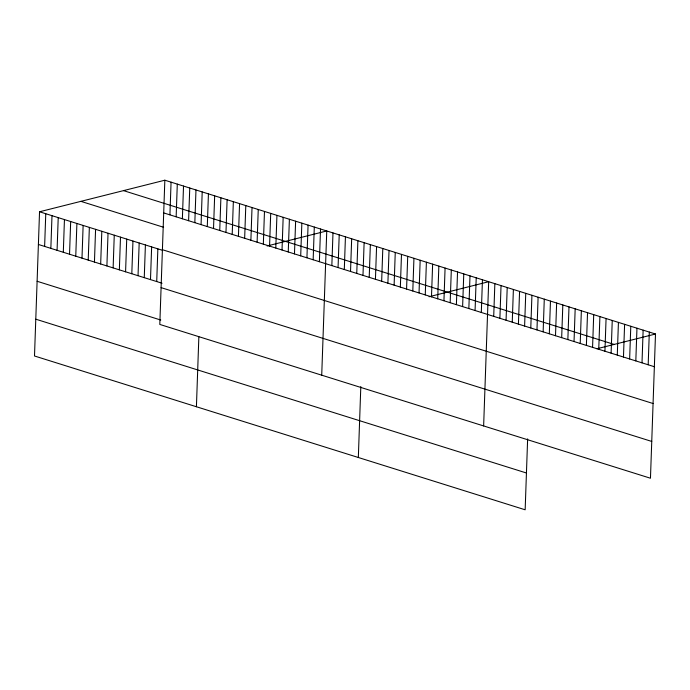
<?xml version="1.0" encoding="UTF-8"?>
<svg xmlns="http://www.w3.org/2000/svg" width="690" height="690" viewBox="0 0 690 690"><rect width="100%" height="100%" fill="white"/><g stroke="black" fill="none" stroke-linecap="round" stroke-linejoin="round"><path stroke-width="1.03" d="M164.841 180.211L159.804 324.429L650.463 478.23L655.5 334.012L164.841 180.211L39.537 211.77L34.5 355.988L525.159 509.789L527.634 438.866M44.626 246.425L45.764 213.719M50.853 248.374L51.992 215.668M57.08 250.323L58.219 217.626M63.308 252.281L64.446 219.575M69.535 254.231L70.673 221.524M75.762 256.18L76.901 223.482M81.989 258.138L83.128 225.432M88.217 260.087L89.355 227.381M94.444 262.036L95.582 229.339M100.671 263.994L101.81 231.288M106.898 265.943L108.037 233.237M113.126 267.893L114.264 235.195M119.353 269.85L120.491 237.144M125.58 271.8L126.727 239.094M131.807 273.749L132.954 241.052M138.035 275.707L139.182 243.001M144.262 277.656L145.409 244.95M150.489 279.605L151.636 246.908M156.716 281.563L157.863 248.857M169.921 214.866L171.068 182.16M176.148 216.815L177.296 184.109M182.376 218.764L183.523 186.067M188.603 220.722L189.75 188.016M194.83 222.672L195.977 189.966M201.066 224.621L202.204 191.924M196.417 406.746L198.858 336.763M207.293 226.579L208.432 193.873M213.521 228.528L214.659 195.822M219.748 230.477L220.886 197.78M225.975 232.435L227.114 199.729M232.202 234.384L233.341 201.678M238.43 236.334L239.568 203.636M244.657 238.291L245.795 205.586M250.884 240.241L252.023 207.535M257.111 242.19L258.25 209.493M263.339 244.148L264.477 211.442M269.566 246.097L270.704 213.391M275.793 248.046L276.932 215.349M282.02 250.004L283.167 217.298M288.248 251.954L289.395 219.248M294.475 253.903L295.622 221.205M300.702 255.861L301.849 223.155M306.929 257.81L308.076 225.104M313.156 259.759L314.304 227.062M319.384 261.717L320.531 229.011M321.721 375.188L326.758 230.96L267.151 245.976M331.838 265.615L332.985 232.918M338.065 267.573L339.213 234.867M344.301 269.523L345.44 236.817M350.529 271.472L351.667 238.774M356.756 273.43L357.894 240.724M362.983 275.379L364.122 242.673M358.334 457.496L360.81 386.572M369.21 277.328L370.349 244.631M375.438 279.286L376.576 246.58M381.665 281.235L382.803 248.529M387.892 283.185L389.031 250.487M394.119 285.143L395.258 252.437M400.347 287.092L401.485 254.386M406.574 289.041L407.712 256.344M412.801 290.999L413.94 258.293M419.028 292.948L420.167 260.242M425.256 294.897L426.403 262.2M431.483 296.855L432.63 264.149M437.71 298.805L438.857 266.099M443.937 300.754L445.084 268.056M450.165 302.712L451.312 270.006M456.392 304.661L457.539 271.955M462.619 306.61L463.766 273.913M468.846 308.568L469.993 275.862M475.074 310.517L476.221 277.811M481.31 312.466L482.448 279.769M483.638 425.937L488.675 281.718L429.068 296.735M493.712 316.356L494.851 283.659M499.888 318.297L501.035 285.591M506.072 320.229L507.21 287.532M512.247 322.17L513.386 289.464M518.423 324.11L519.57 291.404M524.607 326.042L525.745 293.336M530.783 327.983L531.93 295.277M536.967 329.915L538.105 297.209M543.142 331.856L544.281 299.149M549.318 333.788L550.465 301.09M555.502 335.728L556.64 303.022M561.677 337.66L562.816 304.963M567.853 339.601L569 306.895M574.037 341.541L575.175 308.835M580.212 343.473L581.36 310.767M586.388 345.414L587.535 312.708M592.572 347.346L593.711 314.64M598.748 349.287L599.895 316.581M604.932 351.219L606.07 318.521M611.107 353.159L612.246 320.453M617.283 355.091L618.43 322.394M623.467 357.032L624.605 324.326M629.642 358.973L630.789 326.267M635.818 360.905L636.965 328.199M642.002 362.845L643.14 330.139M648.177 364.777L649.325 332.071M596.91 348.769L655.5 334.012M123.493 190.621L614.152 344.422M163.694 212.908L654.361 366.718M80.885 201.351L163.625 227.286M162.409 249.711L653.076 403.521M39.537 211.77L162.314 250.254M38.399 244.467L162.055 283.236M161.089 287.627L651.748 441.436M37.113 281.27L160.77 320.039M35.785 319.185L526.444 472.995"/></g></svg>
